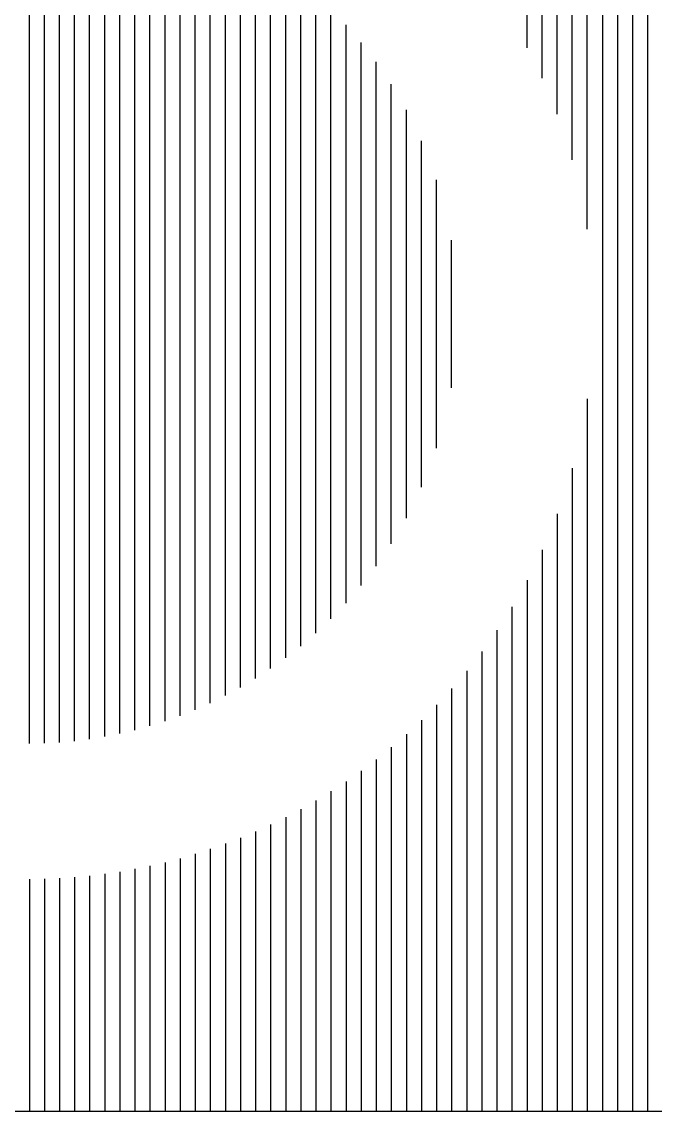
# Model space of a CAD drawing. Header units: millimetres. Extents: x -155 to -21, y -38 to 37.
# Drawn here: x -62.62 to -54.22, y -37.8 to -23.34 of the extents above; entities that cross this region are included whole.
import ezdxf

# ---------------------------------------------------------------- set-up
doc = ezdxf.new("R2010")
doc.units = ezdxf.units.MM
doc.layers.add('Layer 06', color=172, linetype='Continuous', true_color=0x0000bf)

msp = doc.modelspace()

# ---------------------------------------------------------------- linework, layer by layer
at = {"layer": 'Layer 06'}
msp.add_lwpolyline([(-20.724, -37.799), (-20.724, 37.201), (-154.524, 37.201), (-154.524, -37.799)], close=True, dxfattribs=at)
msp.add_lwpolyline([(-20.724, -37.799), (-20.724, 37.201), (-154.524, 37.201), (-154.524, -37.799)], close=True, dxfattribs=at)
msp.add_lwpolyline([(-20.724, -37.799), (-20.724, 37.201), (-154.524, 37.201), (-154.524, -37.799)], close=True, dxfattribs=at)
msp.add_lwpolyline([(-20.724, -37.799), (-20.724, 37.201), (-154.524, 37.201), (-154.524, -37.799)], close=True, dxfattribs=at)
msp.add_lwpolyline([(-20.724, -37.799), (-20.724, 37.201), (-154.524, 37.201), (-154.524, -37.799)], close=True, dxfattribs=at)
msp.add_lwpolyline([(-20.724, -37.799), (-20.724, 37.201), (-154.524, 37.201), (-154.524, -37.799)], close=True, dxfattribs=at)
msp.add_lwpolyline([(-20.724, -37.799), (-20.724, 37.201), (-154.524, 37.201), (-154.524, -37.799)], close=True, dxfattribs=at)
msp.add_lwpolyline([(-20.724, -37.799), (-20.724, 37.201), (-154.524, 37.201), (-154.524, -37.799)], close=True, dxfattribs=at)
msp.add_lwpolyline([(-20.724, -37.799), (-20.724, 37.201), (-154.524, 37.201), (-154.524, -37.799)], close=True, dxfattribs=at)
msp.add_lwpolyline([(-20.724, -37.799), (-20.724, 37.201), (-154.524, 37.201), (-154.524, -37.799)], close=True, dxfattribs=at)
msp.add_lwpolyline([(-20.724, -37.799), (-20.724, 37.201), (-154.524, 37.201), (-154.524, -37.799)], close=True, dxfattribs=at)
msp.add_lwpolyline([(-20.724, -37.799), (-20.724, 37.201), (-154.524, 37.201), (-154.524, -37.799)], close=True, dxfattribs=at)
msp.add_lwpolyline([(-20.724, -37.799), (-20.724, 37.201), (-154.524, 37.201), (-154.524, -37.799)], close=True, dxfattribs=at)
msp.add_lwpolyline([(-20.724, -37.799), (-20.724, 37.201), (-154.524, 37.201), (-154.524, -37.799)], close=True, dxfattribs=at)
msp.add_lwpolyline([(-20.724, -37.799), (-20.724, 37.201), (-154.524, 37.201), (-154.524, -37.799)], close=True, dxfattribs=at)
msp.add_lwpolyline([(-20.724, -37.799), (-20.724, 37.201), (-154.524, 37.201), (-154.524, -37.799)], close=True, dxfattribs=at)
msp.add_lwpolyline([(-20.724, -37.799), (-20.724, 37.201), (-154.524, 37.201), (-154.524, -37.799)], close=True, dxfattribs=at)
msp.add_lwpolyline([(-20.724, -37.799), (-20.724, 37.201), (-154.524, 37.201), (-154.524, -37.799)], close=True, dxfattribs=at)
msp.add_lwpolyline([(-20.724, -37.799), (-20.724, 37.201), (-154.524, 37.201), (-154.524, -37.799)], close=True, dxfattribs=at)
msp.add_lwpolyline([(-20.724, -37.799), (-20.724, 37.201), (-154.524, 37.201), (-154.524, -37.799)], close=True, dxfattribs=at)
msp.add_lwpolyline([(-20.724, -37.799), (-20.724, 37.201), (-154.524, 37.201), (-154.524, -37.799)], close=True, dxfattribs=at)
msp.add_lwpolyline([(-20.724, -37.799), (-20.724, 37.201), (-154.524, 37.201), (-154.524, -37.799)], close=True, dxfattribs=at)
msp.add_lwpolyline([(-20.724, -37.799), (-20.724, 37.201), (-154.524, 37.201), (-154.524, -37.799)], close=True, dxfattribs=at)
msp.add_lwpolyline([(-20.724, -37.799), (-20.724, 37.201), (-154.524, 37.201), (-154.524, -37.799)], close=True, dxfattribs=at)
msp.add_lwpolyline([(-20.724, -37.799), (-20.724, 37.201), (-154.524, 37.201), (-154.524, -37.799)], close=True, dxfattribs=at)
msp.add_lwpolyline([(-20.724, -37.799), (-20.724, 37.201), (-154.524, 37.201), (-154.524, -37.799)], close=True, dxfattribs=at)
msp.add_lwpolyline([(-20.724, -37.799), (-20.724, 37.201), (-154.524, 37.201), (-154.524, -37.799)], close=True, dxfattribs=at)
msp.add_lwpolyline([(-20.724, -37.799), (-20.724, 37.201), (-154.524, 37.201), (-154.524, -37.799)], close=True, dxfattribs=at)
msp.add_lwpolyline([(-20.724, -37.799), (-20.724, 37.201), (-154.524, 37.201), (-154.524, -37.799)], close=True, dxfattribs=at)
msp.add_lwpolyline([(-20.724, -37.799), (-20.724, 37.201), (-154.524, 37.201), (-154.524, -37.799)], close=True, dxfattribs=at)
msp.add_lwpolyline([(-20.724, -37.799), (-20.724, 37.201), (-154.524, 37.201), (-154.524, -37.799)], close=True, dxfattribs=at)
msp.add_lwpolyline([(-20.724, -37.799), (-20.724, 37.201), (-154.524, 37.201), (-154.524, -37.799)], close=True, dxfattribs=at)
msp.add_lwpolyline([(-20.724, -37.799), (-20.724, 37.201), (-154.524, 37.201), (-154.524, -37.799)], close=True, dxfattribs=at)
msp.add_lwpolyline([(-20.724, -37.799), (-20.724, 37.201), (-154.524, 37.201), (-154.524, -37.799)], close=True, dxfattribs=at)
msp.add_lwpolyline([(-20.724, -37.799), (-20.724, 37.201), (-154.524, 37.201), (-154.524, -37.799)], close=True, dxfattribs=at)
msp.add_lwpolyline([(-20.724, -37.799), (-20.724, 37.201), (-154.524, 37.201), (-154.524, -37.799)], close=True, dxfattribs=at)
msp.add_lwpolyline([(-20.724, -37.799), (-20.724, 37.201), (-154.524, 37.201), (-154.524, -37.799)], close=True, dxfattribs=at)
msp.add_lwpolyline([(-20.724, -37.799), (-20.724, 37.201), (-154.524, 37.201), (-154.524, -37.799)], close=True, dxfattribs=at)
msp.add_lwpolyline([(-20.724, -37.799), (-20.724, 37.201), (-154.524, 37.201), (-154.524, -37.799)], close=True, dxfattribs=at)
msp.add_lwpolyline([(-20.724, -37.799), (-20.724, 37.201), (-154.524, 37.201), (-154.524, -37.799)], close=True, dxfattribs=at)
msp.add_lwpolyline([(-20.724, -37.799), (-20.724, 37.201), (-154.524, 37.201), (-154.524, -37.799)], close=True, dxfattribs=at)
msp.add_lwpolyline([(-20.724, -37.799), (-20.724, 37.201), (-154.524, 37.201), (-154.524, -37.799)], close=True, dxfattribs=at)
msp.add_lwpolyline([(-20.724, -37.799), (-20.724, 37.201), (-154.524, 37.201), (-154.524, -37.799)], close=True, dxfattribs=at)
msp.add_lwpolyline([(-20.724, -37.799), (-20.724, 37.201), (-154.524, 37.201), (-154.524, -37.799)], close=True, dxfattribs=at)
msp.add_lwpolyline([(-20.724, -37.799), (-20.724, 37.201), (-154.524, 37.201), (-154.524, -37.799)], close=True, dxfattribs=at)
msp.add_lwpolyline([(-20.724, -37.799), (-20.724, 37.201), (-154.524, 37.201), (-154.524, -37.799)], close=True, dxfattribs=at)
for points in [[(-54.924, 13.156), (-54.924, -37.799)], [(-54.724, 13.156), (-54.724, -37.799)], [(-54.524, 13.156), (-54.524, -37.799)], [(-54.324, 13.156), (-54.324, -37.799)], [(-54.924, -1.522), (-54.924, -37.799)], [(-54.924, -1.522), (-54.924, -37.799)], [(-54.924, -1.522), (-54.924, -37.799)], [(-54.924, -1.522), (-54.924, -37.799)], [(-54.924, -1.522), (-54.924, -37.799)], [(-54.924, -1.522), (-54.924, -37.799)], [(-54.924, -1.522), (-54.924, -37.799)], [(-54.724, -1.522), (-54.724, -37.799)], [(-54.724, -1.522), (-54.724, -37.799)], [(-54.724, -1.522), (-54.724, -37.799)], [(-54.724, -1.522), (-54.724, -37.799)], [(-54.724, -1.522), (-54.724, -37.799)], [(-54.724, -1.522), (-54.724, -37.799)], [(-54.724, -1.522), (-54.724, -37.799)], [(-54.524, -1.522), (-54.524, -37.799)], [(-54.524, -1.522), (-54.524, -37.799)], [(-54.524, -1.522), (-54.524, -37.799)], [(-54.524, -1.522), (-54.524, -37.799)], [(-54.524, -1.522), (-54.524, -37.799)], [(-54.524, -1.522), (-54.524, -37.799)], [(-54.524, -1.522), (-54.524, -37.799)], [(-54.324, -1.522), (-54.324, -37.799)], [(-54.324, -1.522), (-54.324, -37.799)], [(-54.324, -1.522), (-54.324, -37.799)], [(-54.324, -1.522), (-54.324, -37.799)], [(-54.324, -1.522), (-54.324, -37.799)], [(-54.324, -1.522), (-54.324, -37.799)], [(-54.324, -1.522), (-54.324, -37.799)], [(-55.124, -26.094), (-55.124, -12.024)], [(-55.124, -26.094), (-55.124, -12.024)], [(-55.124, -26.094), (-55.124, -12.024)], [(-55.124, -26.094), (-55.124, -12.024)], [(-55.124, -26.094), (-55.124, -12.024)], [(-55.124, -26.094), (-55.124, -12.024)], [(-55.124, -26.094), (-55.124, -12.024)], [(-55.124, -26.094), (-55.124, -12.024)], [(-55.324, -25.172), (-55.324, -12.947)], [(-55.324, -25.172), (-55.324, -12.947)], [(-55.324, -25.172), (-55.324, -12.947)], [(-55.324, -25.172), (-55.324, -12.947)], [(-55.324, -25.172), (-55.324, -12.947)], [(-55.324, -25.172), (-55.324, -12.947)], [(-55.324, -25.172), (-55.324, -12.947)], [(-55.324, -25.172), (-55.324, -12.947)], [(-55.524, -24.566), (-55.524, -13.553)], [(-55.524, -24.566), (-55.524, -13.553)], [(-55.524, -24.566), (-55.524, -13.553)], [(-55.524, -24.566), (-55.524, -13.553)], [(-55.524, -24.566), (-55.524, -13.553)], [(-55.524, -24.566), (-55.524, -13.553)], [(-55.524, -24.566), (-55.524, -13.553)], [(-55.524, -24.566), (-55.524, -13.553)], [(-55.724, -24.088), (-55.724, -14.031)], [(-55.724, -24.088), (-55.724, -14.031)], [(-55.724, -24.088), (-55.724, -14.031)], [(-55.724, -24.088), (-55.724, -14.031)], [(-55.724, -24.088), (-55.724, -14.031)], [(-55.724, -24.088), (-55.724, -14.031)], [(-55.724, -24.088), (-55.724, -14.031)], [(-55.724, -24.088), (-55.724, -14.031)], [(-55.924, -23.685), (-55.924, -14.434)], [(-55.924, -23.685), (-55.924, -14.434)], [(-55.924, -23.685), (-55.924, -14.434)], [(-55.924, -23.685), (-55.924, -14.434)], [(-55.924, -23.685), (-55.924, -14.434)], [(-55.924, -23.685), (-55.924, -14.434)], [(-55.924, -23.685), (-55.924, -14.434)], [(-55.924, -23.685), (-55.924, -14.434)], [(-62.524, -32.919), (-62.524, -21.519)], [(-62.524, -32.919), (-62.524, -21.519)], [(-62.524, -32.919), (-62.524, -21.519)], [(-62.524, -32.919), (-62.524, -21.519)], [(-62.524, -32.919), (-62.524, -21.519)], [(-62.524, -32.919), (-62.524, -21.519)], [(-62.524, -32.919), (-62.524, -21.519)], [(-62.524, -32.919), (-62.524, -21.519)], [(-62.324, -32.915), (-62.324, -21.523)], [(-62.324, -32.915), (-62.324, -21.523)], [(-62.324, -32.915), (-62.324, -21.523)], [(-62.324, -32.915), (-62.324, -21.523)], [(-62.324, -32.915), (-62.324, -21.523)], [(-62.324, -32.915), (-62.324, -21.523)], [(-62.324, -32.915), (-62.324, -21.523)], [(-62.324, -32.915), (-62.324, -21.523)], [(-62.124, -32.904), (-62.124, -21.534)], [(-62.124, -32.904), (-62.124, -21.534)], [(-62.124, -32.904), (-62.124, -21.534)], [(-62.124, -32.904), (-62.124, -21.534)], [(-62.124, -32.904), (-62.124, -21.534)], [(-62.124, -32.904), (-62.124, -21.534)], [(-62.124, -32.904), (-62.124, -21.534)], [(-62.124, -32.904), (-62.124, -21.534)], [(-61.924, -32.886), (-61.924, -21.552)], [(-61.924, -32.886), (-61.924, -21.552)], [(-61.924, -32.886), (-61.924, -21.552)], [(-61.924, -32.886), (-61.924, -21.552)], [(-61.924, -32.886), (-61.924, -21.552)], [(-61.924, -32.886), (-61.924, -21.552)], [(-61.924, -32.886), (-61.924, -21.552)], [(-61.924, -32.886), (-61.924, -21.552)], [(-61.724, -32.86), (-61.724, -21.577)], [(-61.724, -32.86), (-61.724, -21.577)], [(-61.724, -32.86), (-61.724, -21.577)], [(-61.724, -32.86), (-61.724, -21.577)], [(-61.724, -32.86), (-61.724, -21.577)], [(-61.724, -32.86), (-61.724, -21.577)], [(-61.724, -32.86), (-61.724, -21.577)], [(-61.724, -32.86), (-61.724, -21.577)], [(-61.524, -32.828), (-61.524, -21.61)], [(-61.524, -32.828), (-61.524, -21.61)], [(-61.524, -32.828), (-61.524, -21.61)], [(-61.524, -32.828), (-61.524, -21.61)], [(-61.524, -32.828), (-61.524, -21.61)], [(-61.524, -32.828), (-61.524, -21.61)], [(-61.524, -32.828), (-61.524, -21.61)], [(-61.524, -32.828), (-61.524, -21.61)], [(-61.324, -32.788), (-61.324, -21.65)], [(-61.324, -32.788), (-61.324, -21.65)], [(-61.324, -32.788), (-61.324, -21.65)], [(-61.324, -32.788), (-61.324, -21.65)], [(-61.324, -32.788), (-61.324, -21.65)], [(-61.324, -32.788), (-61.324, -21.65)], [(-61.324, -32.788), (-61.324, -21.65)], [(-61.324, -32.788), (-61.324, -21.65)], [(-61.124, -32.74), (-61.124, -21.697)], [(-61.124, -32.74), (-61.124, -21.697)], [(-61.124, -32.74), (-61.124, -21.697)], [(-61.124, -32.74), (-61.124, -21.697)], [(-61.124, -32.74), (-61.124, -21.697)], [(-61.124, -32.74), (-61.124, -21.697)], [(-61.124, -32.74), (-61.124, -21.697)], [(-61.124, -32.74), (-61.124, -21.697)], [(-60.924, -32.685), (-60.924, -21.752)], [(-60.924, -32.685), (-60.924, -21.752)], [(-60.924, -32.685), (-60.924, -21.752)], [(-60.924, -32.685), (-60.924, -21.752)], [(-60.924, -32.685), (-60.924, -21.752)], [(-60.924, -32.685), (-60.924, -21.752)], [(-60.924, -32.685), (-60.924, -21.752)], [(-60.924, -32.685), (-60.924, -21.752)], [(-60.724, -32.622), (-60.724, -21.816)], [(-60.724, -32.622), (-60.724, -21.816)], [(-60.724, -32.622), (-60.724, -21.816)], [(-60.724, -32.622), (-60.724, -21.816)], [(-60.724, -32.622), (-60.724, -21.816)], [(-60.724, -32.622), (-60.724, -21.816)], [(-60.724, -32.622), (-60.724, -21.816)], [(-60.724, -32.622), (-60.724, -21.816)], [(-60.524, -32.551), (-60.524, -21.887)], [(-60.524, -32.551), (-60.524, -21.887)], [(-60.524, -32.551), (-60.524, -21.887)], [(-60.524, -32.551), (-60.524, -21.887)], [(-60.524, -32.551), (-60.524, -21.887)], [(-60.524, -32.551), (-60.524, -21.887)], [(-60.524, -32.551), (-60.524, -21.887)], [(-60.524, -32.551), (-60.524, -21.887)], [(-60.324, -32.471), (-60.324, -21.967)], [(-60.324, -32.471), (-60.324, -21.967)], [(-60.324, -32.471), (-60.324, -21.967)], [(-60.324, -32.471), (-60.324, -21.967)], [(-60.324, -32.471), (-60.324, -21.967)], [(-60.324, -32.471), (-60.324, -21.967)], [(-60.324, -32.471), (-60.324, -21.967)], [(-60.324, -32.471), (-60.324, -21.967)], [(-60.124, -32.382), (-60.124, -22.056)], [(-60.124, -32.382), (-60.124, -22.056)], [(-60.124, -32.382), (-60.124, -22.056)], [(-60.124, -32.382), (-60.124, -22.056)], [(-60.124, -32.382), (-60.124, -22.056)], [(-60.124, -32.382), (-60.124, -22.056)], [(-60.124, -32.382), (-60.124, -22.056)], [(-60.124, -32.382), (-60.124, -22.056)], [(-59.924, -32.283), (-59.924, -22.154)], [(-59.924, -32.283), (-59.924, -22.154)], [(-59.924, -32.283), (-59.924, -22.154)], [(-59.924, -32.283), (-59.924, -22.154)], [(-59.924, -32.283), (-59.924, -22.154)], [(-59.924, -32.283), (-59.924, -22.154)], [(-59.924, -32.283), (-59.924, -22.154)], [(-59.924, -32.283), (-59.924, -22.154)], [(-59.724, -32.175), (-59.724, -22.263)], [(-59.724, -32.175), (-59.724, -22.263)], [(-59.724, -32.175), (-59.724, -22.263)], [(-59.724, -32.175), (-59.724, -22.263)], [(-59.724, -32.175), (-59.724, -22.263)], [(-59.724, -32.175), (-59.724, -22.263)], [(-59.724, -32.175), (-59.724, -22.263)], [(-59.724, -32.175), (-59.724, -22.263)], [(-59.524, -32.056), (-59.524, -22.382)], [(-59.524, -32.056), (-59.524, -22.382)], [(-59.524, -32.056), (-59.524, -22.382)], [(-59.524, -32.056), (-59.524, -22.382)], [(-59.524, -32.056), (-59.524, -22.382)], [(-59.524, -32.056), (-59.524, -22.382)], [(-59.524, -32.056), (-59.524, -22.382)], [(-59.524, -32.056), (-59.524, -22.382)], [(-59.324, -31.925), (-59.324, -22.512)], [(-59.324, -31.925), (-59.324, -22.512)], [(-59.324, -31.925), (-59.324, -22.512)], [(-59.324, -31.925), (-59.324, -22.512)], [(-59.324, -31.925), (-59.324, -22.512)], [(-59.324, -31.925), (-59.324, -22.512)], [(-59.324, -31.925), (-59.324, -22.512)], [(-59.324, -31.925), (-59.324, -22.512)], [(-59.124, -31.782), (-59.124, -22.655)], [(-59.124, -31.782), (-59.124, -22.655)], [(-59.124, -31.782), (-59.124, -22.655)], [(-59.124, -31.782), (-59.124, -22.655)], [(-59.124, -31.782), (-59.124, -22.655)], [(-59.124, -31.782), (-59.124, -22.655)], [(-59.124, -31.782), (-59.124, -22.655)], [(-59.124, -31.782), (-59.124, -22.655)], [(-58.924, -31.626), (-58.924, -22.812)], [(-58.924, -31.626), (-58.924, -22.812)], [(-58.924, -31.626), (-58.924, -22.812)], [(-58.924, -31.626), (-58.924, -22.812)], [(-58.924, -31.626), (-58.924, -22.812)], [(-58.924, -31.626), (-58.924, -22.812)], [(-58.924, -31.626), (-58.924, -22.812)], [(-58.924, -31.626), (-58.924, -22.812)], [(-58.724, -31.454), (-58.724, -22.984)], [(-58.724, -31.454), (-58.724, -22.984)], [(-58.724, -31.454), (-58.724, -22.984)], [(-58.724, -31.454), (-58.724, -22.984)], [(-58.724, -31.454), (-58.724, -22.984)], [(-58.724, -31.454), (-58.724, -22.984)], [(-58.724, -31.454), (-58.724, -22.984)], [(-58.724, -31.454), (-58.724, -22.984)], [(-58.524, -31.265), (-58.524, -23.173)], [(-58.524, -31.265), (-58.524, -23.173)], [(-58.524, -31.265), (-58.524, -23.173)], [(-58.524, -31.265), (-58.524, -23.173)], [(-58.524, -31.265), (-58.524, -23.173)], [(-58.524, -31.265), (-58.524, -23.173)], [(-58.524, -31.265), (-58.524, -23.173)], [(-58.524, -31.265), (-58.524, -23.173)], [(-58.324, -31.056), (-58.324, -23.382)], [(-58.324, -31.056), (-58.324, -23.382)], [(-58.324, -31.056), (-58.324, -23.382)], [(-58.324, -31.056), (-58.324, -23.382)], [(-58.324, -31.056), (-58.324, -23.382)], [(-58.324, -31.056), (-58.324, -23.382)], [(-58.324, -31.056), (-58.324, -23.382)], [(-58.324, -31.056), (-58.324, -23.382)], [(-58.124, -30.824), (-58.124, -23.614)], [(-58.124, -30.824), (-58.124, -23.614)], [(-58.124, -30.824), (-58.124, -23.614)], [(-58.124, -30.824), (-58.124, -23.614)], [(-58.124, -30.824), (-58.124, -23.614)], [(-58.124, -30.824), (-58.124, -23.614)], [(-58.124, -30.824), (-58.124, -23.614)], [(-58.124, -30.824), (-58.124, -23.614)], [(-57.924, -30.564), (-57.924, -23.874)], [(-57.924, -30.564), (-57.924, -23.874)], [(-57.924, -30.564), (-57.924, -23.874)], [(-57.924, -30.564), (-57.924, -23.874)], [(-57.924, -30.564), (-57.924, -23.874)], [(-57.924, -30.564), (-57.924, -23.874)], [(-57.924, -30.564), (-57.924, -23.874)], [(-57.924, -30.564), (-57.924, -23.874)], [(-57.724, -30.269), (-57.724, -24.169)], [(-57.724, -30.269), (-57.724, -24.169)], [(-57.724, -30.269), (-57.724, -24.169)], [(-57.724, -30.269), (-57.724, -24.169)], [(-57.724, -30.269), (-57.724, -24.169)], [(-57.724, -30.269), (-57.724, -24.169)], [(-57.724, -30.269), (-57.724, -24.169)], [(-57.724, -30.269), (-57.724, -24.169)], [(-57.524, -29.928), (-57.524, -24.51)], [(-57.524, -29.928), (-57.524, -24.51)], [(-57.524, -29.928), (-57.524, -24.51)], [(-57.524, -29.928), (-57.524, -24.51)], [(-57.524, -29.928), (-57.524, -24.51)], [(-57.524, -29.928), (-57.524, -24.51)], [(-57.524, -29.928), (-57.524, -24.51)], [(-57.524, -29.928), (-57.524, -24.51)], [(-57.324, -29.519), (-57.324, -24.919)], [(-57.324, -29.519), (-57.324, -24.919)], [(-57.324, -29.519), (-57.324, -24.919)], [(-57.324, -29.519), (-57.324, -24.919)], [(-57.324, -29.519), (-57.324, -24.919)], [(-57.324, -29.519), (-57.324, -24.919)], [(-57.324, -29.519), (-57.324, -24.919)], [(-57.324, -29.519), (-57.324, -24.919)], [(-57.124, -28.998), (-57.124, -25.44)], [(-57.124, -28.998), (-57.124, -25.44)], [(-57.124, -28.998), (-57.124, -25.44)], [(-57.124, -28.998), (-57.124, -25.44)], [(-57.124, -28.998), (-57.124, -25.44)], [(-57.124, -28.998), (-57.124, -25.44)], [(-57.124, -28.998), (-57.124, -25.44)], [(-57.124, -28.998), (-57.124, -25.44)], [(-56.924, -28.198), (-56.924, -26.24)], [(-56.924, -28.198), (-56.924, -26.24)], [(-56.924, -28.198), (-56.924, -26.24)], [(-56.924, -28.198), (-56.924, -26.24)], [(-56.924, -28.198), (-56.924, -26.24)], [(-56.924, -28.198), (-56.924, -26.24)], [(-56.924, -28.198), (-56.924, -26.24)], [(-56.924, -28.198), (-56.924, -26.24)], [(-55.124, -28.343), (-55.124, -37.799)], [(-55.124, -28.343), (-55.124, -37.799)], [(-55.124, -28.343), (-55.124, -37.799)], [(-55.124, -28.343), (-55.124, -37.799)], [(-55.124, -28.343), (-55.124, -37.799)], [(-55.124, -28.343), (-55.124, -37.799)], [(-55.124, -28.343), (-55.124, -37.799)], [(-55.124, -28.343), (-55.124, -37.799)], [(-55.324, -29.266), (-55.324, -37.799)], [(-55.324, -29.266), (-55.324, -37.799)], [(-55.324, -29.266), (-55.324, -37.799)], [(-55.324, -29.266), (-55.324, -37.799)], [(-55.324, -29.266), (-55.324, -37.799)], [(-55.324, -29.266), (-55.324, -37.799)], [(-55.324, -29.266), (-55.324, -37.799)], [(-55.324, -29.266), (-55.324, -37.799)], [(-55.524, -29.871), (-55.524, -37.799)], [(-55.524, -29.871), (-55.524, -37.799)], [(-55.524, -29.871), (-55.524, -37.799)], [(-55.524, -29.871), (-55.524, -37.799)], [(-55.524, -29.871), (-55.524, -37.799)], [(-55.524, -29.871), (-55.524, -37.799)], [(-55.524, -29.871), (-55.524, -37.799)], [(-55.524, -29.871), (-55.524, -37.799)], [(-55.724, -30.35), (-55.724, -37.799)], [(-55.724, -30.35), (-55.724, -37.799)], [(-55.724, -30.35), (-55.724, -37.799)], [(-55.724, -30.35), (-55.724, -37.799)], [(-55.724, -30.35), (-55.724, -37.799)], [(-55.724, -30.35), (-55.724, -37.799)], [(-55.724, -30.35), (-55.724, -37.799)], [(-55.724, -30.35), (-55.724, -37.799)], [(-55.924, -30.753), (-55.924, -37.799)], [(-55.924, -30.753), (-55.924, -37.799)], [(-55.924, -30.753), (-55.924, -37.799)], [(-55.924, -30.753), (-55.924, -37.799)], [(-55.924, -30.753), (-55.924, -37.799)], [(-55.924, -30.753), (-55.924, -37.799)], [(-55.924, -30.753), (-55.924, -37.799)], [(-55.924, -30.753), (-55.924, -37.799)], [(-56.124, -31.104), (-56.124, -37.799)], [(-56.124, -31.104), (-56.124, -37.799)], [(-56.124, -31.104), (-56.124, -37.799)], [(-56.124, -31.104), (-56.124, -37.799)], [(-56.124, -31.104), (-56.124, -37.799)], [(-56.124, -31.104), (-56.124, -37.799)], [(-56.124, -31.104), (-56.124, -37.799)], [(-56.124, -31.104), (-56.124, -37.799)], [(-56.324, -31.417), (-56.324, -37.799)], [(-56.324, -31.417), (-56.324, -37.799)], [(-56.324, -31.417), (-56.324, -37.799)], [(-56.324, -31.417), (-56.324, -37.799)], [(-56.324, -31.417), (-56.324, -37.799)], [(-56.324, -31.417), (-56.324, -37.799)], [(-56.324, -31.417), (-56.324, -37.799)], [(-56.324, -31.417), (-56.324, -37.799)], [(-56.524, -31.698), (-56.524, -37.799)], [(-56.524, -31.698), (-56.524, -37.799)], [(-56.524, -31.698), (-56.524, -37.799)], [(-56.524, -31.698), (-56.524, -37.799)], [(-56.524, -31.698), (-56.524, -37.799)], [(-56.524, -31.698), (-56.524, -37.799)], [(-56.524, -31.698), (-56.524, -37.799)], [(-56.524, -31.698), (-56.524, -37.799)], [(-56.724, -31.955), (-56.724, -37.799)], [(-56.724, -31.955), (-56.724, -37.799)], [(-56.724, -31.955), (-56.724, -37.799)], [(-56.724, -31.955), (-56.724, -37.799)], [(-56.724, -31.955), (-56.724, -37.799)], [(-56.724, -31.955), (-56.724, -37.799)], [(-56.724, -31.955), (-56.724, -37.799)], [(-56.724, -31.955), (-56.724, -37.799)], [(-56.924, -32.191), (-56.924, -37.799)], [(-56.924, -32.191), (-56.924, -37.799)], [(-56.924, -32.191), (-56.924, -37.799)], [(-56.924, -32.191), (-56.924, -37.799)], [(-56.924, -32.191), (-56.924, -37.799)], [(-56.924, -32.191), (-56.924, -37.799)], [(-56.924, -32.191), (-56.924, -37.799)], [(-56.924, -32.191), (-56.924, -37.799)], [(-57.124, -32.408), (-57.124, -37.799)], [(-57.124, -32.408), (-57.124, -37.799)], [(-57.124, -32.408), (-57.124, -37.799)], [(-57.124, -32.408), (-57.124, -37.799)], [(-57.124, -32.408), (-57.124, -37.799)], [(-57.124, -32.408), (-57.124, -37.799)], [(-57.124, -32.408), (-57.124, -37.799)], [(-57.124, -32.408), (-57.124, -37.799)], [(-57.324, -32.609), (-57.324, -37.799)], [(-57.324, -32.609), (-57.324, -37.799)], [(-57.324, -32.609), (-57.324, -37.799)], [(-57.324, -32.609), (-57.324, -37.799)], [(-57.324, -32.609), (-57.324, -37.799)], [(-57.324, -32.609), (-57.324, -37.799)], [(-57.324, -32.609), (-57.324, -37.799)], [(-57.324, -32.609), (-57.324, -37.799)], [(-57.524, -32.795), (-57.524, -37.799)], [(-57.524, -32.795), (-57.524, -37.799)], [(-57.524, -32.795), (-57.524, -37.799)], [(-57.524, -32.795), (-57.524, -37.799)], [(-57.524, -32.795), (-57.524, -37.799)], [(-57.524, -32.795), (-57.524, -37.799)], [(-57.524, -32.795), (-57.524, -37.799)], [(-57.524, -32.795), (-57.524, -37.799)], [(-57.724, -32.969), (-57.724, -37.799)], [(-57.724, -32.969), (-57.724, -37.799)], [(-57.724, -32.969), (-57.724, -37.799)], [(-57.724, -32.969), (-57.724, -37.799)], [(-57.724, -32.969), (-57.724, -37.799)], [(-57.724, -32.969), (-57.724, -37.799)], [(-57.724, -32.969), (-57.724, -37.799)], [(-57.724, -32.969), (-57.724, -37.799)], [(-57.924, -33.131), (-57.924, -37.799)], [(-57.924, -33.131), (-57.924, -37.799)], [(-57.924, -33.131), (-57.924, -37.799)], [(-57.924, -33.131), (-57.924, -37.799)], [(-57.924, -33.131), (-57.924, -37.799)], [(-57.924, -33.131), (-57.924, -37.799)], [(-57.924, -33.131), (-57.924, -37.799)], [(-57.924, -33.131), (-57.924, -37.799)], [(-58.124, -33.281), (-58.124, -37.799)], [(-58.124, -33.281), (-58.124, -37.799)], [(-58.124, -33.281), (-58.124, -37.799)], [(-58.124, -33.281), (-58.124, -37.799)], [(-58.124, -33.281), (-58.124, -37.799)], [(-58.124, -33.281), (-58.124, -37.799)], [(-58.124, -33.281), (-58.124, -37.799)], [(-58.124, -33.281), (-58.124, -37.799)], [(-58.324, -33.422), (-58.324, -37.799)], [(-58.324, -33.422), (-58.324, -37.799)], [(-58.324, -33.422), (-58.324, -37.799)], [(-58.324, -33.422), (-58.324, -37.799)], [(-58.324, -33.422), (-58.324, -37.799)], [(-58.324, -33.422), (-58.324, -37.799)], [(-58.324, -33.422), (-58.324, -37.799)], [(-58.324, -33.422), (-58.324, -37.799)], [(-58.724, -33.676), (-58.724, -37.799)], [(-58.724, -33.676), (-58.724, -37.799)], [(-58.724, -33.676), (-58.724, -37.799)], [(-58.724, -33.676), (-58.724, -37.799)], [(-58.724, -33.676), (-58.724, -37.799)], [(-58.724, -33.676), (-58.724, -37.799)], [(-58.724, -33.676), (-58.724, -37.799)], [(-58.724, -33.676), (-58.724, -37.799)], [(-58.524, -33.553), (-58.524, -37.799)], [(-58.524, -33.553), (-58.524, -37.799)], [(-58.524, -33.553), (-58.524, -37.799)], [(-58.524, -33.553), (-58.524, -37.799)], [(-58.524, -33.553), (-58.524, -37.799)], [(-58.524, -33.553), (-58.524, -37.799)], [(-58.524, -33.553), (-58.524, -37.799)], [(-58.524, -33.553), (-58.524, -37.799)], [(-58.924, -33.79), (-58.924, -37.799)], [(-58.924, -33.79), (-58.924, -37.799)], [(-58.924, -33.79), (-58.924, -37.799)], [(-58.924, -33.79), (-58.924, -37.799)], [(-58.924, -33.79), (-58.924, -37.799)], [(-58.924, -33.79), (-58.924, -37.799)], [(-58.924, -33.79), (-58.924, -37.799)], [(-58.924, -33.79), (-58.924, -37.799)], [(-59.124, -33.896), (-59.124, -37.799)], [(-59.124, -33.896), (-59.124, -37.799)], [(-59.124, -33.896), (-59.124, -37.799)], [(-59.124, -33.896), (-59.124, -37.799)], [(-59.124, -33.896), (-59.124, -37.799)], [(-59.124, -33.896), (-59.124, -37.799)], [(-59.124, -33.896), (-59.124, -37.799)], [(-59.124, -33.896), (-59.124, -37.799)], [(-59.524, -34.086), (-59.524, -37.799)], [(-59.524, -34.086), (-59.524, -37.799)], [(-59.524, -34.086), (-59.524, -37.799)], [(-59.524, -34.086), (-59.524, -37.799)], [(-59.524, -34.086), (-59.524, -37.799)], [(-59.524, -34.086), (-59.524, -37.799)], [(-59.524, -34.086), (-59.524, -37.799)], [(-59.524, -34.086), (-59.524, -37.799)], [(-59.324, -33.995), (-59.324, -37.799)], [(-59.324, -33.995), (-59.324, -37.799)], [(-59.324, -33.995), (-59.324, -37.799)], [(-59.324, -33.995), (-59.324, -37.799)], [(-59.324, -33.995), (-59.324, -37.799)], [(-59.324, -33.995), (-59.324, -37.799)], [(-59.324, -33.995), (-59.324, -37.799)], [(-59.324, -33.995), (-59.324, -37.799)], [(-59.924, -34.248), (-59.924, -37.799)], [(-59.924, -34.248), (-59.924, -37.799)], [(-59.924, -34.248), (-59.924, -37.799)], [(-59.924, -34.248), (-59.924, -37.799)], [(-59.924, -34.248), (-59.924, -37.799)], [(-59.924, -34.248), (-59.924, -37.799)], [(-59.924, -34.248), (-59.924, -37.799)], [(-59.924, -34.248), (-59.924, -37.799)], [(-59.724, -34.17), (-59.724, -37.799)], [(-59.724, -34.17), (-59.724, -37.799)], [(-59.724, -34.17), (-59.724, -37.799)], [(-59.724, -34.17), (-59.724, -37.799)], [(-59.724, -34.17), (-59.724, -37.799)], [(-59.724, -34.17), (-59.724, -37.799)], [(-59.724, -34.17), (-59.724, -37.799)], [(-59.724, -34.17), (-59.724, -37.799)], [(-60.324, -34.384), (-60.324, -37.799)], [(-60.324, -34.384), (-60.324, -37.799)], [(-60.324, -34.384), (-60.324, -37.799)], [(-60.324, -34.384), (-60.324, -37.799)], [(-60.324, -34.384), (-60.324, -37.799)], [(-60.324, -34.384), (-60.324, -37.799)], [(-60.324, -34.384), (-60.324, -37.799)], [(-60.324, -34.384), (-60.324, -37.799)], [(-60.124, -34.319), (-60.124, -37.799)], [(-60.124, -34.319), (-60.124, -37.799)], [(-60.124, -34.319), (-60.124, -37.799)], [(-60.124, -34.319), (-60.124, -37.799)], [(-60.124, -34.319), (-60.124, -37.799)], [(-60.124, -34.319), (-60.124, -37.799)], [(-60.124, -34.319), (-60.124, -37.799)], [(-60.124, -34.319), (-60.124, -37.799)], [(-60.924, -34.543), (-60.924, -37.799)], [(-60.924, -34.543), (-60.924, -37.799)], [(-60.924, -34.543), (-60.924, -37.799)], [(-60.924, -34.543), (-60.924, -37.799)], [(-60.924, -34.543), (-60.924, -37.799)], [(-60.924, -34.543), (-60.924, -37.799)], [(-60.924, -34.543), (-60.924, -37.799)], [(-60.924, -34.543), (-60.924, -37.799)], [(-60.724, -34.496), (-60.724, -37.799)], [(-60.724, -34.496), (-60.724, -37.799)], [(-60.724, -34.496), (-60.724, -37.799)], [(-60.724, -34.496), (-60.724, -37.799)], [(-60.724, -34.496), (-60.724, -37.799)], [(-60.724, -34.496), (-60.724, -37.799)], [(-60.724, -34.496), (-60.724, -37.799)], [(-60.724, -34.496), (-60.724, -37.799)], [(-60.524, -34.443), (-60.524, -37.799)], [(-60.524, -34.443), (-60.524, -37.799)], [(-60.524, -34.443), (-60.524, -37.799)], [(-60.524, -34.443), (-60.524, -37.799)], [(-60.524, -34.443), (-60.524, -37.799)], [(-60.524, -34.443), (-60.524, -37.799)], [(-60.524, -34.443), (-60.524, -37.799)], [(-60.524, -34.443), (-60.524, -37.799)], [(-61.924, -34.694), (-61.924, -37.799)], [(-61.924, -34.694), (-61.924, -37.799)], [(-61.924, -34.694), (-61.924, -37.799)], [(-61.924, -34.694), (-61.924, -37.799)], [(-61.924, -34.694), (-61.924, -37.799)], [(-61.924, -34.694), (-61.924, -37.799)], [(-61.924, -34.694), (-61.924, -37.799)], [(-61.924, -34.694), (-61.924, -37.799)], [(-61.724, -34.674), (-61.724, -37.799)], [(-61.724, -34.674), (-61.724, -37.799)], [(-61.724, -34.674), (-61.724, -37.799)], [(-61.724, -34.674), (-61.724, -37.799)], [(-61.724, -34.674), (-61.724, -37.799)], [(-61.724, -34.674), (-61.724, -37.799)], [(-61.724, -34.674), (-61.724, -37.799)], [(-61.724, -34.674), (-61.724, -37.799)], [(-61.524, -34.65), (-61.524, -37.799)], [(-61.524, -34.65), (-61.524, -37.799)], [(-61.524, -34.65), (-61.524, -37.799)], [(-61.524, -34.65), (-61.524, -37.799)], [(-61.524, -34.65), (-61.524, -37.799)], [(-61.524, -34.65), (-61.524, -37.799)], [(-61.524, -34.65), (-61.524, -37.799)], [(-61.524, -34.65), (-61.524, -37.799)], [(-61.324, -34.62), (-61.324, -37.799)], [(-61.324, -34.62), (-61.324, -37.799)], [(-61.324, -34.62), (-61.324, -37.799)], [(-61.324, -34.62), (-61.324, -37.799)], [(-61.324, -34.62), (-61.324, -37.799)], [(-61.324, -34.62), (-61.324, -37.799)], [(-61.324, -34.62), (-61.324, -37.799)], [(-61.324, -34.62), (-61.324, -37.799)], [(-61.124, -34.584), (-61.124, -37.799)], [(-61.124, -34.584), (-61.124, -37.799)], [(-61.124, -34.584), (-61.124, -37.799)], [(-61.124, -34.584), (-61.124, -37.799)], [(-61.124, -34.584), (-61.124, -37.799)], [(-61.124, -34.584), (-61.124, -37.799)], [(-61.124, -34.584), (-61.124, -37.799)], [(-61.124, -34.584), (-61.124, -37.799)], [(-62.524, -34.719), (-62.524, -37.799)], [(-62.524, -34.719), (-62.524, -37.799)], [(-62.524, -34.719), (-62.524, -37.799)], [(-62.524, -34.719), (-62.524, -37.799)], [(-62.524, -34.719), (-62.524, -37.799)], [(-62.524, -34.719), (-62.524, -37.799)], [(-62.524, -34.719), (-62.524, -37.799)], [(-62.524, -34.719), (-62.524, -37.799)], [(-62.324, -34.716), (-62.324, -37.799)], [(-62.324, -34.716), (-62.324, -37.799)], [(-62.324, -34.716), (-62.324, -37.799)], [(-62.324, -34.716), (-62.324, -37.799)], [(-62.324, -34.716), (-62.324, -37.799)], [(-62.324, -34.716), (-62.324, -37.799)], [(-62.324, -34.716), (-62.324, -37.799)], [(-62.324, -34.716), (-62.324, -37.799)], [(-62.124, -34.707), (-62.124, -37.799)], [(-62.124, -34.707), (-62.124, -37.799)], [(-62.124, -34.707), (-62.124, -37.799)], [(-62.124, -34.707), (-62.124, -37.799)], [(-62.124, -34.707), (-62.124, -37.799)], [(-62.124, -34.707), (-62.124, -37.799)], [(-62.124, -34.707), (-62.124, -37.799)], [(-62.124, -34.707), (-62.124, -37.799)]]:
    msp.add_lwpolyline(points, dxfattribs=at)

doc.saveas('drawing.dxf')
